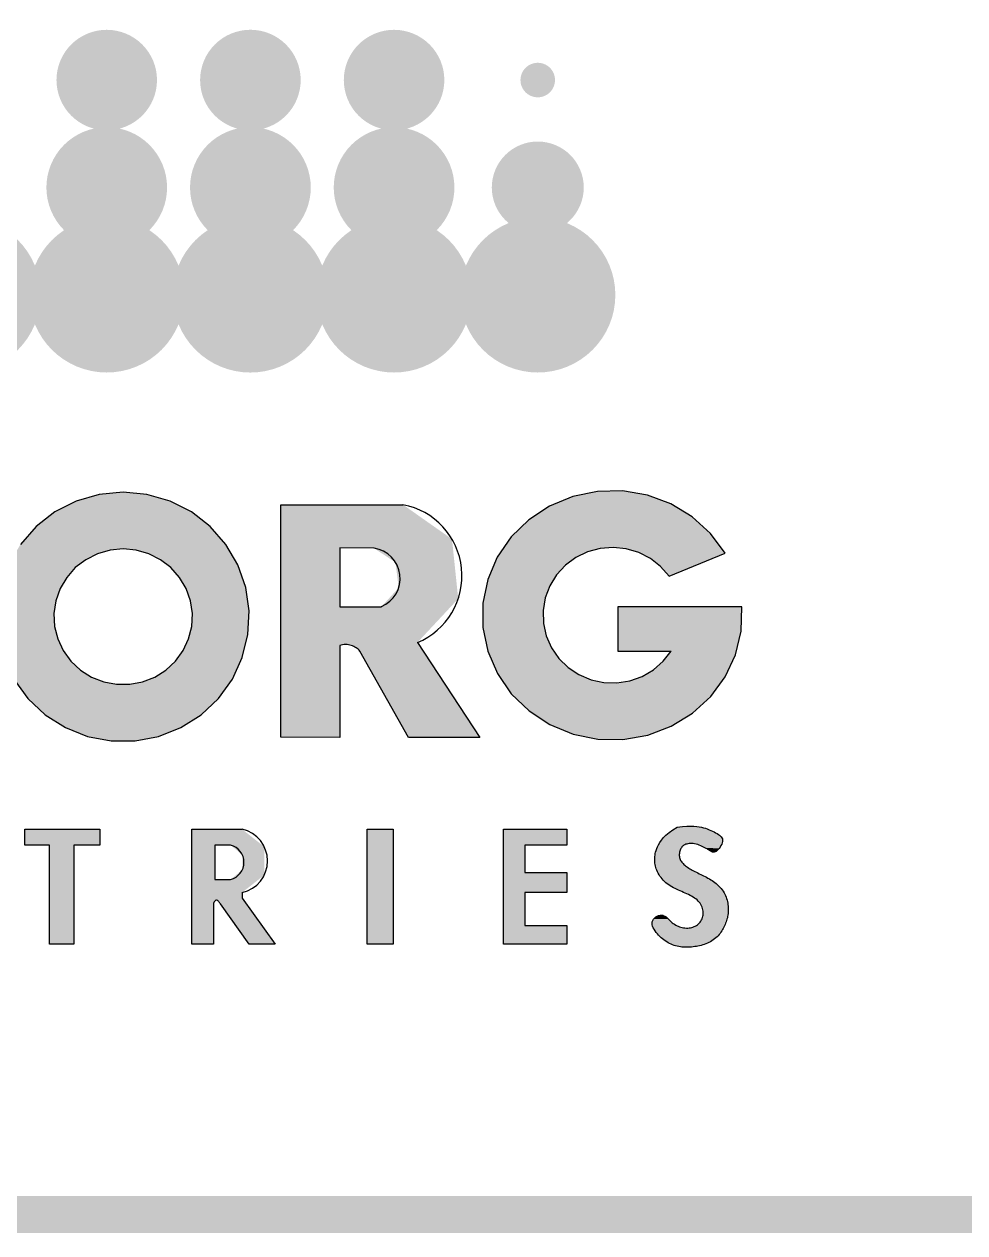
# Model space of a CAD drawing. Header units: feet. Extents: x -46890 to -45898, y -3252 to -1955.
# Drawn here: x -46043.79 to -46031.05, y -2572.9 to -2556.52 of the extents above; entities that cross this region are included whole.
import ezdxf

# ---------------------------------------------------------------- set-up
doc = ezdxf.new("R2010")
doc.units = ezdxf.units.FT
doc.header["$MEASUREMENT"] = 0
doc.layers.add('62_FORMATO', color=2, linetype='Continuous')
doc.layers.add('FORMATO', color=8, linetype='Continuous')

# ---------------------------------------------------------------- blocks, each defined once
blk = doc.blocks.new('*U20')
at = {"layer": 'FORMATO', "linetype": 'Continuous', "extrusion": (0, 0, -1)}
for points in [[(-220.5675, 8.1249), (-220.7374, 8.1237), (-220.5355, 8.1057)], [(-220.7374, 8.1237), (-220.7517, 8.12), (-220.5355, 8.1057)], [(-220.7517, 8.12), (-220.7655, 8.1157), (-220.5355, 8.1057)], [(-220.7655, 8.1157), (-220.779, 8.1111), (-220.5355, 8.1057)], [(-220.6043, 8.1283), (-220.7221, 8.1268), (-220.5675, 8.1249)], [(-220.7221, 8.1268), (-220.7374, 8.1237), (-220.5675, 8.1249)], [(-220.6358, 8.1303), (-220.7049, 8.1291), (-220.6043, 8.1283)], [(-220.7049, 8.1291), (-220.7221, 8.1268), (-220.6043, 8.1283)], [(-220.6625, 8.131), (-220.6853, 8.1305), (-220.6358, 8.1303)], [(-220.6853, 8.1305), (-220.7049, 8.1291), (-220.6358, 8.1303)], [(-215.9597, 8.1089), (-216.1321, 7.9973), (-215.9597, 7.9973)], [(-216.1321, 7.9973), (-215.9597, 8.1089), (-216.4873, 8.1089)], [(-216.4873, 8.1089), (-216.3049, 7.9973), (-216.1321, 7.9973)], [(-216.4873, 8.1089), (-216.4873, 7.9973), (-216.3049, 7.9973)], [(-217.1385, 8.1089), (-217.3008, 7.9973), (-217.1385, 7.2972)], [(-217.3008, 7.9973), (-217.1385, 8.1089), (-217.4936, 8.1089)], [(-217.4936, 8.1089), (-217.4125, 7.9973), (-217.3008, 7.9973)], [(-217.4936, 8.1089), (-217.6504, 7.9855), (-217.4125, 7.9973)], [(-218.5609, 8.1089), (-218.5609, 7.2973), (-218.3777, 7.2972)], [(-218.3777, 8.1089), (-218.5609, 8.1089), (-218.3777, 7.2972)], [(-219.3393, 8.1089), (-219.4915, 7.9973), (-219.3393, 7.2972)], [(-219.4915, 7.9973), (-219.3393, 8.1089), (-219.7858, 8.1089)], [(-219.7858, 8.1089), (-219.7858, 7.9973), (-219.4915, 7.9973)], [(-220.4552, 8.0327), (-220.8868, 8.0325), (-220.444, 8.016)], [(-220.8868, 8.0325), (-220.8864, 8.0238), (-220.444, 8.016)], [(-220.4693, 8.0501), (-220.8824, 8.0478), (-220.4552, 8.0327)], [(-220.8824, 8.0478), (-220.8854, 8.0405), (-220.4552, 8.0327)], [(-220.8854, 8.0405), (-220.8868, 8.0325), (-220.4552, 8.0327)], [(-220.487, 8.0682), (-220.8652, 8.0667), (-220.4693, 8.0501)], [(-220.8652, 8.0667), (-220.8722, 8.0608), (-220.4693, 8.0501)], [(-220.8722, 8.0608), (-220.878, 8.0545), (-220.4693, 8.0501)], [(-220.878, 8.0545), (-220.8824, 8.0478), (-220.4693, 8.0501)], [(-220.5089, 8.0868), (-220.8383, 8.084), (-220.487, 8.0682)], [(-220.8383, 8.084), (-220.8482, 8.0782), (-220.487, 8.0682)], [(-220.8482, 8.0782), (-220.8572, 8.0725), (-220.487, 8.0682)], [(-220.8572, 8.0725), (-220.8652, 8.0667), (-220.487, 8.0682)], [(-220.5355, 8.1057), (-220.8045, 8.1008), (-220.5089, 8.0868)], [(-220.8045, 8.1008), (-220.8164, 8.0953), (-220.5089, 8.0868)], [(-220.8164, 8.0953), (-220.8277, 8.0897), (-220.5089, 8.0868)], [(-220.8277, 8.0897), (-220.8383, 8.084), (-220.5089, 8.0868)], [(-220.779, 8.1111), (-220.792, 8.1061), (-220.5355, 8.1057)], [(-220.792, 8.1061), (-220.8045, 8.1008), (-220.5355, 8.1057)], [(-216.3049, 7.9973), (-216.3046, 7.2973), (-216.1321, 7.2973)], [(-216.1321, 7.9973), (-216.3049, 7.9973), (-216.1321, 7.2973)], [(-217.3008, 7.9973), (-217.3008, 7.977), (-217.1385, 7.2972)], [(-217.3008, 7.977), (-217.3008, 7.7538), (-217.1385, 7.2972)], [(-217.4125, 7.9973), (-217.6504, 7.9855), (-217.4947, 7.929)], [(-217.6504, 7.9855), (-217.6504, 7.7859), (-217.4947, 7.929)], [(-219.4915, 7.9973), (-219.4915, 7.8045), (-219.3393, 7.2972)], [(-220.4144, 7.9483), (-220.5838, 7.9463), (-220.4117, 7.9375)], [(-220.5838, 7.9463), (-220.5826, 7.9389), (-220.4117, 7.9375)], [(-220.418, 7.9598), (-220.5856, 7.9536), (-220.4144, 7.9483)], [(-220.5856, 7.9536), (-220.5838, 7.9463), (-220.4144, 7.9483)], [(-220.4226, 7.9722), (-220.5903, 7.9671), (-220.418, 7.9598)], [(-220.5903, 7.9671), (-220.5877, 7.9605), (-220.418, 7.9598)], [(-220.5877, 7.9605), (-220.5856, 7.9536), (-220.418, 7.9598)], [(-220.4282, 7.9857), (-220.6003, 7.9839), (-220.4226, 7.9722)], [(-220.6003, 7.9839), (-220.5965, 7.9787), (-220.4226, 7.9722)], [(-220.5965, 7.9787), (-220.5932, 7.9732), (-220.4226, 7.9722)], [(-220.5932, 7.9732), (-220.5903, 7.9671), (-220.4226, 7.9722)], [(-220.4352, 8.0003), (-220.6206, 7.9997), (-220.4282, 7.9857)], [(-220.6206, 7.9997), (-220.6146, 7.9964), (-220.4282, 7.9857)], [(-220.6146, 7.9964), (-220.6093, 7.9927), (-220.4282, 7.9857)], [(-220.6093, 7.9927), (-220.6045, 7.9885), (-220.4282, 7.9857)], [(-220.6045, 7.9885), (-220.6003, 7.9839), (-220.4282, 7.9857)], [(-220.444, 8.016), (-220.6598, 8.0092), (-220.4352, 8.0003)], [(-220.6598, 8.0092), (-220.6507, 8.0084), (-220.4352, 8.0003)], [(-220.6507, 8.0084), (-220.6423, 8.007), (-220.4352, 8.0003)], [(-220.6423, 8.007), (-220.6344, 8.005), (-220.4352, 8.0003)], [(-220.6344, 8.005), (-220.6271, 8.0026), (-220.4352, 8.0003)], [(-220.6271, 8.0026), (-220.6206, 7.9997), (-220.4352, 8.0003)], [(-220.8864, 8.0238), (-220.8843, 8.0142), (-220.444, 8.016)], [(-220.444, 8.016), (-220.8843, 8.0142), (-220.6693, 8.0093)], [(-220.444, 8.016), (-220.6693, 8.0093), (-220.6598, 8.0092)], [(-220.8843, 8.0142), (-220.8806, 8.004), (-220.6693, 8.0093)], [(-220.6693, 8.0093), (-220.8806, 8.004), (-220.6792, 8.0086)], [(-220.6792, 8.0086), (-220.8806, 8.004), (-220.6896, 8.0071)], [(-220.6896, 8.0071), (-220.8806, 8.004), (-220.7003, 8.0047)], [(-220.7003, 8.0047), (-220.8806, 8.004), (-220.7113, 8.0013)], [(-220.8806, 8.004), (-220.8756, 7.9937), (-220.7113, 8.0013)], [(-220.7113, 8.0013), (-220.8756, 7.9937), (-220.7223, 7.9972)], [(-220.7223, 7.9972), (-220.8756, 7.9937), (-220.7332, 7.9927)], [(-220.8756, 7.9937), (-220.8696, 7.9836), (-220.7332, 7.9927)], [(-220.7332, 7.9927), (-220.8696, 7.9836), (-220.7437, 7.9878)], [(-220.7437, 7.9878), (-220.8696, 7.9836), (-220.7537, 7.9828)], [(-220.8696, 7.9836), (-220.8628, 7.974), (-220.7537, 7.9828)], [(-220.7537, 7.9828), (-220.8628, 7.974), (-220.7627, 7.978)], [(-220.7627, 7.978), (-220.8628, 7.974), (-220.7708, 7.9737)], [(-220.8628, 7.974), (-220.8557, 7.9655), (-220.7708, 7.9737)], [(-220.7708, 7.9737), (-220.8557, 7.9655), (-220.7775, 7.9699)], [(-220.7775, 7.9699), (-220.8557, 7.9655), (-220.7829, 7.9669)], [(-220.7829, 7.9669), (-220.8557, 7.9655), (-220.7869, 7.9646)], [(-220.8557, 7.9655), (-220.8483, 7.9582), (-220.7869, 7.9646)], [(-220.7869, 7.9646), (-220.8483, 7.9582), (-220.7901, 7.9628)], [(-220.7901, 7.9628), (-220.8483, 7.9582), (-220.7925, 7.9613)], [(-220.7925, 7.9613), (-220.8483, 7.9582), (-220.7945, 7.9601)], [(-220.7945, 7.9601), (-220.8483, 7.9582), (-220.7964, 7.9589)], [(-220.7964, 7.9589), (-220.8483, 7.9582), (-220.7984, 7.9575)], [(-220.8483, 7.9582), (-220.8411, 7.9527), (-220.7984, 7.9575)], [(-220.7984, 7.9575), (-220.8411, 7.9527), (-220.8008, 7.9558)], [(-220.8008, 7.9558), (-220.8411, 7.9527), (-220.8038, 7.9537)], [(-220.8038, 7.9537), (-220.8411, 7.9527), (-220.8075, 7.9514)], [(-220.8411, 7.9527), (-220.8343, 7.9491), (-220.8075, 7.9514)], [(-220.8075, 7.9514), (-220.8343, 7.9491), (-220.8118, 7.9494)], [(-220.8118, 7.9494), (-220.8343, 7.9491), (-220.8166, 7.9478)], [(-220.8343, 7.9491), (-220.8279, 7.9473), (-220.8166, 7.9478)], [(-220.8166, 7.9478), (-220.8279, 7.9473), (-220.822, 7.947)], [(-217.4947, 7.929), (-217.6504, 7.7859), (-217.4947, 7.8221)], [(-220.408, 7.9078), (-220.5849, 7.9022), (-220.4078, 7.8983)], [(-220.5849, 7.9022), (-220.5873, 7.8956), (-220.4078, 7.8983)], [(-220.4078, 7.8983), (-220.5873, 7.8956), (-220.408, 7.8888)], [(-220.4086, 7.9174), (-220.5821, 7.9164), (-220.408, 7.9078)], [(-220.5821, 7.9164), (-220.5832, 7.9092), (-220.408, 7.9078)], [(-220.5832, 7.9092), (-220.5849, 7.9022), (-220.408, 7.9078)], [(-220.5873, 7.8956), (-220.5904, 7.8892), (-220.408, 7.8888)], [(-220.5904, 7.8892), (-220.594, 7.8831), (-220.408, 7.8888)], [(-220.408, 7.8888), (-220.594, 7.8831), (-220.4085, 7.8791)], [(-220.594, 7.8831), (-220.5981, 7.8772), (-220.4085, 7.8791)], [(-220.4085, 7.8791), (-220.5981, 7.8772), (-220.4096, 7.8694)], [(-220.4098, 7.9272), (-220.5817, 7.9238), (-220.4086, 7.9174)], [(-220.5817, 7.9238), (-220.5821, 7.9164), (-220.4086, 7.9174)], [(-220.5981, 7.8772), (-220.6028, 7.8715), (-220.4096, 7.8694)], [(-220.6028, 7.8715), (-220.608, 7.8659), (-220.4096, 7.8694)], [(-220.4096, 7.8694), (-220.608, 7.8659), (-220.4111, 7.8596)], [(-220.4117, 7.9375), (-220.5818, 7.9313), (-220.4098, 7.9272)], [(-220.5818, 7.9313), (-220.5817, 7.9238), (-220.4098, 7.9272)], [(-220.608, 7.8659), (-220.6136, 7.8605), (-220.4111, 7.8596)], [(-220.6136, 7.8605), (-220.6196, 7.8553), (-220.4111, 7.8596)], [(-220.4111, 7.8596), (-220.6196, 7.8553), (-220.4131, 7.8496)], [(-220.5826, 7.9389), (-220.5818, 7.9313), (-220.4117, 7.9375)], [(-217.4947, 7.8221), (-217.6504, 7.7859), (-217.4125, 7.7538)], [(-217.6504, 7.7859), (-217.4936, 7.6625), (-217.4125, 7.7538)], [(-219.4915, 7.8045), (-219.4915, 7.6625), (-219.3393, 7.2972)], [(-219.7858, 7.8045), (-219.7858, 7.6625), (-219.4915, 7.6625)], [(-219.4915, 7.6625), (-219.4915, 7.8045), (-219.7858, 7.8045)], [(-220.6196, 7.8553), (-220.626, 7.8501), (-220.4131, 7.8496)], [(-220.626, 7.8501), (-220.6329, 7.845), (-220.4131, 7.8496)], [(-220.4131, 7.8496), (-220.6329, 7.845), (-220.4157, 7.8396)], [(-220.6329, 7.845), (-220.6401, 7.84), (-220.4157, 7.8396)], [(-220.6401, 7.84), (-220.6478, 7.835), (-220.4157, 7.8396)], [(-220.4157, 7.8396), (-220.6478, 7.835), (-220.419, 7.8295)], [(-220.6478, 7.835), (-220.6559, 7.8301), (-220.419, 7.8295)], [(-220.6559, 7.8301), (-220.6644, 7.8252), (-220.419, 7.8295)], [(-220.419, 7.8295), (-220.6644, 7.8252), (-220.4229, 7.8192)], [(-220.6644, 7.8252), (-220.6732, 7.8203), (-220.4229, 7.8192)], [(-220.6732, 7.8203), (-220.6825, 7.8154), (-220.4229, 7.8192)], [(-220.4229, 7.8192), (-220.6825, 7.8154), (-220.4275, 7.8088)], [(-220.6825, 7.8154), (-220.6921, 7.8105), (-220.4275, 7.8088)], [(-220.6921, 7.8105), (-220.702, 7.8055), (-220.4275, 7.8088)], [(-220.4275, 7.8088), (-220.702, 7.8055), (-220.4327, 7.7984)], [(-220.702, 7.8055), (-220.7121, 7.8005), (-220.4327, 7.7984)], [(-220.7121, 7.8005), (-220.7223, 7.7955), (-220.4327, 7.7984)], [(-220.4327, 7.7984), (-220.7223, 7.7955), (-220.4387, 7.7881)], [(-220.7223, 7.7955), (-220.7327, 7.7904), (-220.4387, 7.7881)], [(-220.7327, 7.7904), (-220.7431, 7.7853), (-220.4387, 7.7881)], [(-220.4387, 7.7881), (-220.7431, 7.7853), (-220.4452, 7.7778)], [(-220.7431, 7.7853), (-220.7534, 7.7802), (-220.4452, 7.7778)], [(-220.7534, 7.7802), (-220.7637, 7.775), (-220.4452, 7.7778)], [(-220.4452, 7.7778), (-220.7637, 7.775), (-220.4524, 7.7678)], [(-220.7637, 7.775), (-220.7739, 7.7697), (-220.4524, 7.7678)], [(-217.3008, 7.7538), (-217.2938, 7.5911), (-217.1385, 7.2972)], [(-217.3008, 7.7538), (-217.2973, 7.5969), (-217.2938, 7.5911)], [(-217.4125, 7.7538), (-217.3038, 7.6044), (-217.2973, 7.5969)], [(-217.3008, 7.7538), (-217.4125, 7.7538), (-217.2973, 7.5969)], [(-217.4125, 7.7538), (-217.3115, 7.6107), (-217.3038, 7.6044)], [(-217.4125, 7.7538), (-217.4936, 7.6625), (-217.3115, 7.6107)], [(-220.7739, 7.7697), (-220.784, 7.7643), (-220.4524, 7.7678)], [(-220.4524, 7.7678), (-220.784, 7.7643), (-220.4602, 7.7581)], [(-220.784, 7.7643), (-220.794, 7.7586), (-220.4602, 7.7581)], [(-220.794, 7.7586), (-220.8039, 7.7527), (-220.4602, 7.7581)], [(-220.4602, 7.7581), (-220.8039, 7.7527), (-220.4685, 7.7487)], [(-220.8039, 7.7527), (-220.8137, 7.7464), (-220.4685, 7.7487)], [(-220.4685, 7.7487), (-220.8137, 7.7464), (-220.4774, 7.7398)], [(-220.8137, 7.7464), (-220.8234, 7.7397), (-220.4774, 7.7398)], [(-220.4774, 7.7398), (-220.8234, 7.7397), (-220.4867, 7.7314)], [(-220.8234, 7.7397), (-220.8329, 7.7325), (-220.4867, 7.7314)], [(-220.8329, 7.7325), (-220.8424, 7.7248), (-220.4867, 7.7314)], [(-220.4867, 7.7314), (-220.8424, 7.7248), (-220.4966, 7.7235)], [(-220.8424, 7.7248), (-220.8516, 7.7167), (-220.4966, 7.7235)], [(-220.4966, 7.7235), (-220.8516, 7.7167), (-220.5068, 7.7161)], [(-220.8516, 7.7167), (-220.8605, 7.7082), (-220.5068, 7.7161)], [(-220.5068, 7.7161), (-220.8605, 7.7082), (-220.5175, 7.7091)], [(-220.5175, 7.7091), (-220.8605, 7.7082), (-220.5284, 7.7025)], [(-220.8605, 7.7082), (-220.8691, 7.6992), (-220.5284, 7.7025)], [(-220.5284, 7.7025), (-220.8691, 7.6992), (-220.5397, 7.6962)], [(-220.8691, 7.6992), (-220.8772, 7.6899), (-220.5397, 7.6962)], [(-220.5397, 7.6962), (-220.8772, 7.6899), (-220.5512, 7.6903)], [(-220.5512, 7.6903), (-220.8772, 7.6899), (-220.563, 7.6846)], [(-220.8772, 7.6899), (-220.8847, 7.6804), (-220.563, 7.6846)], [(-220.563, 7.6846), (-220.8847, 7.6804), (-220.5749, 7.6791)], [(-217.4936, 7.6625), (-217.4936, 7.6219), (-217.3115, 7.6107)], [(-217.4936, 7.6219), (-217.3188, 7.6056), (-217.3115, 7.6107)], [(-217.4936, 7.6219), (-217.727, 7.2972), (-217.3188, 7.6056)], [(-217.3188, 7.6056), (-217.727, 7.2972), (-217.3256, 7.6001)], [(-217.3256, 7.6001), (-217.727, 7.2972), (-217.3298, 7.596)], [(-219.4915, 7.6625), (-219.4915, 7.4291), (-219.3393, 7.2972)], [(-220.8847, 7.6804), (-220.8917, 7.6706), (-220.5749, 7.6791)], [(-220.5749, 7.6791), (-220.8917, 7.6706), (-220.5869, 7.6738)], [(-220.5869, 7.6738), (-220.8917, 7.6706), (-220.5989, 7.6686)], [(-220.8917, 7.6706), (-220.898, 7.6606), (-220.5989, 7.6686)], [(-220.5989, 7.6686), (-220.898, 7.6606), (-220.6109, 7.6634)], [(-220.6109, 7.6634), (-220.898, 7.6606), (-220.6228, 7.6583)], [(-220.898, 7.6606), (-220.9035, 7.6505), (-220.6228, 7.6583)], [(-220.6228, 7.6583), (-220.9035, 7.6505), (-220.6346, 7.653)], [(-220.6346, 7.653), (-220.9035, 7.6505), (-220.6461, 7.6476)], [(-220.9035, 7.6505), (-220.9083, 7.6402), (-220.6461, 7.6476)], [(-220.6461, 7.6476), (-220.9083, 7.6402), (-220.6573, 7.642)], [(-220.6573, 7.642), (-220.9083, 7.6402), (-220.6682, 7.6361)], [(-220.9083, 7.6402), (-220.9125, 7.6298), (-220.6682, 7.6361)], [(-220.6682, 7.6361), (-220.9125, 7.6298), (-220.6787, 7.6299)], [(-220.6787, 7.6299), (-220.9125, 7.6298), (-220.6887, 7.6234)], [(-220.9125, 7.6298), (-220.916, 7.6193), (-220.6887, 7.6234)], [(-220.6887, 7.6234), (-220.916, 7.6193), (-220.6981, 7.6167)], [(-220.916, 7.6193), (-220.919, 7.6088), (-220.6981, 7.6167)], [(-220.6981, 7.6167), (-220.919, 7.6088), (-220.7069, 7.6095)], [(-220.7069, 7.6095), (-220.919, 7.6088), (-220.715, 7.6021)], [(-220.919, 7.6088), (-220.9214, 7.5981), (-220.715, 7.6021)], [(-220.715, 7.6021), (-220.9214, 7.5981), (-220.7223, 7.5942)], [(-217.2938, 7.5911), (-217.2915, 7.5848), (-217.1385, 7.2972)], [(-217.2915, 7.5848), (-217.2905, 7.578), (-217.1385, 7.2972)], [(-217.2905, 7.578), (-217.2907, 7.5712), (-217.1385, 7.2972)], [(-217.2907, 7.5712), (-217.2907, 7.297), (-217.1385, 7.2972)], [(-217.3298, 7.596), (-217.727, 7.2972), (-217.3337, 7.5917)], [(-217.3337, 7.5917), (-217.727, 7.2972), (-217.3373, 7.587)], [(-217.3373, 7.587), (-217.727, 7.2972), (-217.3405, 7.5821)], [(-217.3405, 7.5821), (-217.727, 7.2972), (-217.543, 7.2972)], [(-220.9214, 7.5981), (-220.9233, 7.5874), (-220.7223, 7.5942)], [(-220.7223, 7.5942), (-220.9233, 7.5874), (-220.7288, 7.586)], [(-220.9233, 7.5874), (-220.9249, 7.5767), (-220.7288, 7.586)], [(-220.7288, 7.586), (-220.9249, 7.5767), (-220.7345, 7.5774)], [(-220.7345, 7.5774), (-220.9249, 7.5767), (-220.7392, 7.5685)], [(-220.9249, 7.5767), (-220.926, 7.566), (-220.7392, 7.5685)], [(-220.7392, 7.5685), (-220.926, 7.566), (-220.7431, 7.5594)], [(-220.926, 7.566), (-220.9268, 7.5552), (-220.7431, 7.5594)], [(-220.7431, 7.5594), (-220.9268, 7.5552), (-220.7461, 7.55)], [(-220.9268, 7.5552), (-220.9272, 7.5446), (-220.7461, 7.55)], [(-220.7461, 7.55), (-220.9272, 7.5446), (-220.7483, 7.5405)], [(-220.9272, 7.5446), (-220.9271, 7.5339), (-220.7483, 7.5405)], [(-220.7483, 7.5405), (-220.9271, 7.5339), (-220.7497, 7.531)], [(-220.9271, 7.5339), (-220.9267, 7.5234), (-220.7497, 7.531)], [(-220.7497, 7.531), (-220.9267, 7.5234), (-220.7503, 7.5215)], [(-220.7503, 7.5215), (-220.9259, 7.513), (-220.7501, 7.5121)], [(-220.9267, 7.5234), (-220.9259, 7.513), (-220.7503, 7.5215)], [(-219.4915, 7.4291), (-219.7859, 7.2972), (-219.3393, 7.2972)], [(-219.7858, 7.4291), (-219.7859, 7.2972), (-219.4915, 7.4291)], [(-220.5238, 7.4554), (-220.5316, 7.4491), (-220.3891, 7.4452)], [(-220.3904, 7.4554), (-220.5238, 7.4554), (-220.3891, 7.4452)], [(-220.5316, 7.4491), (-220.5396, 7.4431), (-220.3891, 7.4452)], [(-220.3891, 7.4452), (-220.5396, 7.4431), (-220.39, 7.4347)], [(-220.5396, 7.4431), (-220.5479, 7.4376), (-220.39, 7.4347)], [(-220.5479, 7.4376), (-220.5564, 7.4326), (-220.39, 7.4347)], [(-220.39, 7.4347), (-220.5564, 7.4326), (-220.3929, 7.4239)], [(-220.3941, 7.4651), (-220.5164, 7.4621), (-220.3904, 7.4554)], [(-220.5164, 7.4621), (-220.5238, 7.4554), (-220.3904, 7.4554)], [(-220.5564, 7.4326), (-220.5652, 7.428), (-220.3929, 7.4239)], [(-220.3999, 7.4741), (-220.5092, 7.4691), (-220.3941, 7.4651)], [(-220.5092, 7.4691), (-220.5164, 7.4621), (-220.3941, 7.4651)], [(-220.4073, 7.4821), (-220.5022, 7.4761), (-220.3999, 7.4741)], [(-220.5022, 7.4761), (-220.5092, 7.4691), (-220.3999, 7.4741)], [(-220.4161, 7.4892), (-220.488, 7.4891), (-220.4073, 7.4821)], [(-220.488, 7.4891), (-220.4951, 7.4829), (-220.4073, 7.4821)], [(-220.4951, 7.4829), (-220.5022, 7.4761), (-220.4073, 7.4821)], [(-220.4257, 7.4949), (-220.4806, 7.4945), (-220.4161, 7.4892)], [(-220.4806, 7.4945), (-220.488, 7.4891), (-220.4161, 7.4892)], [(-220.4358, 7.4992), (-220.4728, 7.4988), (-220.4257, 7.4949)], [(-220.4728, 7.4988), (-220.4806, 7.4945), (-220.4257, 7.4949)], [(-220.4458, 7.5019), (-220.4645, 7.5016), (-220.4358, 7.4992)], [(-220.4645, 7.5016), (-220.4728, 7.4988), (-220.4358, 7.4992)], [(-220.4555, 7.5027), (-220.4645, 7.5016), (-220.4458, 7.5019)], [(-220.7024, 7.4294), (-220.9011, 7.4273), (-220.6947, 7.4248)], [(-220.7097, 7.4346), (-220.9011, 7.4273), (-220.7024, 7.4294)], [(-220.7165, 7.4404), (-220.9053, 7.4364), (-220.7097, 7.4346)], [(-220.9053, 7.4364), (-220.9011, 7.4273), (-220.7097, 7.4346)], [(-220.7228, 7.4467), (-220.9091, 7.4455), (-220.7165, 7.4404)], [(-220.9091, 7.4455), (-220.9053, 7.4364), (-220.7165, 7.4404)], [(-220.7285, 7.4535), (-220.9091, 7.4455), (-220.7228, 7.4467)], [(-220.7336, 7.4608), (-220.9126, 7.4547), (-220.7285, 7.4535)], [(-220.9126, 7.4547), (-220.9091, 7.4455), (-220.7285, 7.4535)], [(-220.7381, 7.4685), (-220.9158, 7.464), (-220.7336, 7.4608)], [(-220.9158, 7.464), (-220.9126, 7.4547), (-220.7336, 7.4608)], [(-220.7419, 7.4767), (-220.9186, 7.4734), (-220.7381, 7.4685)], [(-220.9186, 7.4734), (-220.9158, 7.464), (-220.7381, 7.4685)], [(-220.745, 7.4851), (-220.9211, 7.483), (-220.7419, 7.4767)], [(-220.9211, 7.483), (-220.9186, 7.4734), (-220.7419, 7.4767)], [(-220.7475, 7.4939), (-220.9231, 7.4928), (-220.745, 7.4851)], [(-220.9231, 7.4928), (-220.9211, 7.483), (-220.745, 7.4851)], [(-220.7492, 7.5029), (-220.9247, 7.5028), (-220.7475, 7.4939)], [(-220.9247, 7.5028), (-220.9231, 7.4928), (-220.7475, 7.4939)], [(-220.7501, 7.5121), (-220.9247, 7.5028), (-220.7492, 7.5029)], [(-220.9259, 7.513), (-220.9247, 7.5028), (-220.7501, 7.5121)], [(-220.5652, 7.428), (-220.5742, 7.4238), (-220.3929, 7.4239)], [(-220.3929, 7.4239), (-220.5742, 7.4238), (-220.3975, 7.413)], [(-220.5742, 7.4238), (-220.5834, 7.4203), (-220.3975, 7.413)], [(-220.5834, 7.4203), (-220.5928, 7.4172), (-220.3975, 7.413)], [(-220.5928, 7.4172), (-220.6024, 7.4147), (-220.3975, 7.413)], [(-220.6024, 7.4147), (-220.6121, 7.4128), (-220.3975, 7.413)], [(-220.3975, 7.413), (-220.6121, 7.4128), (-220.4034, 7.402)], [(-220.6121, 7.4128), (-220.6218, 7.4115), (-220.4034, 7.402)], [(-220.6218, 7.4115), (-220.6315, 7.4108), (-220.4034, 7.402)], [(-220.6411, 7.4108), (-220.8919, 7.4092), (-220.4034, 7.402)], [(-220.6315, 7.4108), (-220.6411, 7.4108), (-220.4034, 7.402)], [(-220.8919, 7.4092), (-220.8869, 7.4001), (-220.4034, 7.402)], [(-220.4034, 7.402), (-220.8869, 7.4001), (-220.4105, 7.3912)], [(-220.8869, 7.4001), (-220.8815, 7.3911), (-220.4105, 7.3912)], [(-220.4105, 7.3912), (-220.8815, 7.3911), (-220.4184, 7.3807)], [(-220.8815, 7.3911), (-220.8757, 7.3823), (-220.4184, 7.3807)], [(-220.8757, 7.3823), (-220.8695, 7.3736), (-220.4184, 7.3807)], [(-220.4184, 7.3807), (-220.8695, 7.3736), (-220.4268, 7.3705)], [(-220.8695, 7.3736), (-220.8628, 7.365), (-220.4268, 7.3705)], [(-220.4268, 7.3705), (-220.8628, 7.365), (-220.4355, 7.3608)], [(-220.8628, 7.365), (-220.8556, 7.3568), (-220.4355, 7.3608)], [(-220.4355, 7.3608), (-220.8556, 7.3568), (-220.4445, 7.3516)], [(-220.8556, 7.3568), (-220.8478, 7.3488), (-220.4445, 7.3516)], [(-220.4445, 7.3516), (-220.8478, 7.3488), (-220.4537, 7.3428)], [(-220.8478, 7.3488), (-220.8395, 7.3411), (-220.4537, 7.3428)], [(-220.6506, 7.4114), (-220.8919, 7.4092), (-220.6411, 7.4108)], [(-220.66, 7.4127), (-220.8919, 7.4092), (-220.6506, 7.4114)], [(-220.6691, 7.4147), (-220.8919, 7.4092), (-220.66, 7.4127)], [(-220.678, 7.4174), (-220.8919, 7.4092), (-220.6691, 7.4147)], [(-220.6865, 7.4208), (-220.8967, 7.4183), (-220.678, 7.4174)], [(-220.8967, 7.4183), (-220.8919, 7.4092), (-220.678, 7.4174)], [(-220.6947, 7.4248), (-220.8967, 7.4183), (-220.6865, 7.4208)], [(-220.9011, 7.4273), (-220.8967, 7.4183), (-220.6947, 7.4248)], [(-220.4537, 7.3428), (-220.8395, 7.3411), (-220.4632, 7.3347)], [(-220.8395, 7.3411), (-220.8305, 7.3338), (-220.4632, 7.3347)], [(-220.4632, 7.3347), (-220.8305, 7.3338), (-220.4728, 7.327)], [(-220.8305, 7.3338), (-220.8212, 7.3269), (-220.4728, 7.327)], [(-220.4728, 7.327), (-220.8212, 7.3269), (-220.4826, 7.3199)], [(-220.8212, 7.3269), (-220.8114, 7.3204), (-220.4826, 7.3199)], [(-220.8114, 7.3204), (-220.8012, 7.3144), (-220.4826, 7.3199)], [(-220.4826, 7.3199), (-220.8012, 7.3144), (-220.4926, 7.3133)], [(-220.8012, 7.3144), (-220.7908, 7.3088), (-220.4926, 7.3133)], [(-220.4926, 7.3133), (-220.7908, 7.3088), (-220.5028, 7.3073)], [(-220.7908, 7.3088), (-220.7801, 7.3037), (-220.5028, 7.3073)], [(-220.5028, 7.3073), (-220.7801, 7.3037), (-220.5131, 7.3018)], [(-220.7801, 7.3037), (-220.7692, 7.2991), (-220.5131, 7.3018)], [(-220.5131, 7.3018), (-220.7692, 7.2991), (-220.5236, 7.2969)], [(-220.7692, 7.2991), (-220.7583, 7.295), (-220.5236, 7.2969)], [(-220.5236, 7.2969), (-220.7583, 7.295), (-220.5342, 7.2925)], [(-220.7583, 7.295), (-220.7472, 7.2915), (-220.5342, 7.2925)], [(-220.5342, 7.2925), (-220.7472, 7.2915), (-220.5449, 7.2887)], [(-220.7472, 7.2915), (-220.7361, 7.2884), (-220.5449, 7.2887)], [(-220.5449, 7.2887), (-220.7361, 7.2884), (-220.5557, 7.2854)], [(-220.7361, 7.2884), (-220.7249, 7.2857), (-220.5557, 7.2854)], [(-220.7249, 7.2857), (-220.7136, 7.2834), (-220.5557, 7.2854)], [(-220.5557, 7.2854), (-220.7136, 7.2834), (-220.5666, 7.2826)], [(-220.7136, 7.2834), (-220.7023, 7.2814), (-220.5666, 7.2826)], [(-220.5666, 7.2826), (-220.7023, 7.2814), (-220.5776, 7.2803)], [(-220.7023, 7.2814), (-220.6909, 7.2798), (-220.5776, 7.2803)], [(-220.5776, 7.2803), (-220.6909, 7.2798), (-220.5887, 7.2784)], [(-220.6909, 7.2798), (-220.6795, 7.2784), (-220.5887, 7.2784)], [(-220.5887, 7.2784), (-220.6681, 7.2773), (-220.5999, 7.2771)], [(-220.6795, 7.2784), (-220.6681, 7.2773), (-220.5887, 7.2784)], [(-220.6681, 7.2773), (-220.6567, 7.2764), (-220.5999, 7.2771)], [(-220.5999, 7.2771), (-220.6567, 7.2764), (-220.6112, 7.2762)], [(-220.6567, 7.2764), (-220.6453, 7.2759), (-220.6112, 7.2762)], [(-220.6112, 7.2762), (-220.6453, 7.2759), (-220.6225, 7.2757)], [(-220.6453, 7.2759), (-220.6339, 7.2756), (-220.6225, 7.2757)]]:
    blk.add_solid(points, dxfattribs=at)
blk = doc.blocks.new('*U21')
at = {"layer": 'FORMATO', "linetype": 'Continuous'}
for points in [[(216.3223, 10.4277), (216.1718, 10.351), (217.1348, 10.351)], [(216.4848, 10.4749), (216.3223, 10.4277), (216.9843, 10.4277)], [(216.9843, 10.4277), (216.3223, 10.4277), (217.1348, 10.351)], [(216.6533, 10.4908), (216.4848, 10.4749), (216.8219, 10.4749)], [(216.8219, 10.4749), (216.4848, 10.4749), (216.9843, 10.4277)], [(219.829, 10.4601), (219.6654, 10.3926), (220.5226, 10.407)], [(220.0031, 10.496), (219.829, 10.4601), (220.3566, 10.4689)], [(220.3566, 10.4689), (219.829, 10.4601), (220.5226, 10.407)], [(220.1812, 10.499), (220.0031, 10.496), (220.3566, 10.4689)], [(216.1718, 10.351), (216.0387, 10.2475), (217.2679, 10.2475)], [(217.1348, 10.351), (216.1718, 10.351), (217.2679, 10.2475)], [(218.9762, 10.1586), (218.6301, 10.4021), (217.7676, 10.4021)], [(217.7676, 10.4021), (218.1836, 10.0977), (218.9762, 10.1586)], [(217.7676, 10.4021), (217.7676, 8.7596), (218.1836, 10.0977)], [(219.6654, 10.3926), (219.5184, 10.296), (220.673, 10.3155)], [(220.5226, 10.407), (219.6654, 10.3926), (220.673, 10.3155)], [(216.0387, 10.2475), (215.9278, 10.121), (217.3788, 10.121)], [(217.2679, 10.2475), (216.0387, 10.2475), (217.3788, 10.121)], [(219.5184, 10.296), (219.3936, 10.1741), (220.8022, 10.1978)], [(220.673, 10.3155), (219.5184, 10.296), (220.8022, 10.1978)], [(219.3936, 10.1741), (219.2958, 10.0314), (220.0224, 10.0932)], [(220.8022, 10.1978), (219.3936, 10.1741), (220.1147, 10.1006)], [(219.3936, 10.1741), (220.0224, 10.0932), (220.1147, 10.1006)], [(220.8022, 10.1978), (220.1147, 10.1006), (220.9052, 10.0585)], [(215.9278, 10.121), (215.8432, 9.9761), (216.5607, 10.081)], [(216.5607, 10.081), (215.8432, 9.9761), (216.4715, 10.0553)], [(215.9278, 10.121), (216.6533, 10.0897), (217.3788, 10.121)], [(215.9278, 10.121), (216.5607, 10.081), (216.6533, 10.0897)], [(217.3788, 10.121), (216.6533, 10.0897), (216.7459, 10.081)], [(217.3788, 10.121), (216.7459, 10.081), (217.4635, 9.9761)], [(216.7459, 10.081), (216.8352, 10.0553), (217.4635, 9.9761)], [(218.1836, 10.0977), (217.7676, 8.7596), (218.1836, 10.0774)], [(218.1836, 10.0774), (217.7676, 8.7596), (218.1836, 9.6817)], [(218.9762, 10.1586), (218.1836, 10.0977), (218.4257, 10.0941)], [(218.9762, 10.1586), (218.4257, 10.0941), (219.0201, 9.7376)], [(218.4257, 10.0941), (218.577, 9.9949), (219.0201, 9.7376)], [(220.0224, 10.0932), (219.2958, 10.0314), (219.9332, 10.0689)], [(220.1147, 10.1006), (220.2067, 10.0909), (220.9052, 10.0585)], [(220.2067, 10.0909), (220.2952, 10.0643), (220.9052, 10.0585)], [(216.4715, 10.0553), (215.8432, 9.9761), (216.3888, 10.0136)], [(216.3888, 10.0136), (215.8432, 9.9761), (216.3156, 9.9572)], [(216.8352, 10.0553), (216.9179, 10.0136), (217.4635, 9.9761)], [(216.9179, 10.0136), (216.991, 9.9572), (217.4635, 9.9761)], [(218.577, 9.9949), (218.5997, 9.8154), (219.0201, 9.7376)], [(219.2958, 10.0314), (219.2285, 9.8732), (219.8502, 10.0286)], [(219.8502, 10.0286), (219.2285, 9.8732), (219.7765, 9.9737)], [(219.9332, 10.0689), (219.2958, 10.0314), (219.8502, 10.0286)], [(220.2952, 10.0643), (220.3771, 10.0219), (220.9052, 10.0585)], [(220.9052, 10.0585), (220.3771, 10.0219), (220.4493, 9.9651)], [(220.9052, 10.0585), (220.4493, 9.9651), (220.5093, 9.896)], [(215.8432, 9.9761), (215.7878, 9.8179), (216.3156, 9.9572)], [(216.3156, 9.9572), (215.7878, 9.8179), (216.2547, 9.8884)], [(217.4635, 9.9761), (216.991, 9.9572), (217.5189, 9.8179)], [(216.991, 9.9572), (217.0519, 9.8884), (217.5189, 9.8179)], [(219.7765, 9.9737), (219.2285, 9.8732), (219.7147, 9.9062)], [(219.7147, 9.9062), (219.2285, 9.8732), (219.667, 9.8285)], [(216.2547, 9.8884), (215.7878, 9.8179), (216.2082, 9.8094)], [(217.0519, 9.8884), (217.0985, 9.8094), (217.5189, 9.8179)], [(219.2285, 9.8732), (219.1943, 9.7056), (219.667, 9.8285)], [(219.667, 9.8285), (219.1943, 9.7056), (219.635, 9.7434)], [(215.7878, 9.8179), (215.7637, 9.6522), (216.2082, 9.8094)], [(216.2082, 9.8094), (215.7637, 9.6522), (216.1778, 9.7233)], [(217.5189, 9.8179), (217.0985, 9.8094), (217.543, 9.6522)], [(217.0985, 9.8094), (217.1289, 9.7233), (217.543, 9.6522)], [(218.5997, 9.8154), (218.4779, 9.6817), (219.0201, 9.7376)], [(219.0201, 9.7376), (218.4779, 9.6817), (218.7315, 9.428)], [(219.635, 9.7434), (219.1943, 9.7056), (219.62, 9.6539)], [(216.1778, 9.7233), (215.7637, 9.6522), (216.1645, 9.6331)], [(215.7637, 9.6522), (215.7718, 9.485), (216.1645, 9.6331)], [(217.1289, 9.7233), (217.1421, 9.6331), (217.543, 9.6522)], [(217.543, 9.6522), (217.1421, 9.6331), (217.5349, 9.485)], [(218.1836, 9.6817), (217.7676, 8.7596), (218.1836, 9.4077)], [(218.4779, 9.6817), (218.1836, 9.4077), (218.2037, 9.4124)], [(218.1836, 9.6817), (218.1836, 9.4077), (218.4779, 9.6817)], [(218.4779, 9.6817), (218.2037, 9.4124), (218.2242, 9.414)], [(218.4779, 9.6817), (218.2242, 9.414), (218.7315, 9.428)], [(219.1943, 9.7056), (219.1946, 9.5348), (219.62, 9.6539)], [(219.62, 9.6539), (219.1946, 9.5348), (219.6225, 9.5632)], [(220.1476, 9.6793), (220.1476, 9.3679), (221.0188, 9.5085)], [(221.0244, 9.6793), (220.1476, 9.6793), (221.0188, 9.5085)], [(216.1645, 9.6331), (215.7718, 9.485), (216.169, 9.5421)], [(217.1421, 9.6331), (217.1377, 9.5421), (217.5349, 9.485)], [(219.6225, 9.5632), (219.1946, 9.5348), (219.6423, 9.4746)], [(216.169, 9.5421), (215.7718, 9.485), (216.1909, 9.4535)], [(215.7718, 9.485), (215.8117, 9.3223), (216.1909, 9.4535)], [(217.1377, 9.5421), (217.1158, 9.4535), (217.5349, 9.485)], [(217.5349, 9.485), (217.1158, 9.4535), (217.495, 9.3223)], [(219.1946, 9.5348), (219.2292, 9.3672), (219.6423, 9.4746)], [(221.0188, 9.5085), (220.1476, 9.3679), (220.5237, 9.3679)], [(221.0188, 9.5085), (220.5237, 9.3679), (220.979, 9.342)], [(216.1909, 9.4535), (215.8117, 9.3223), (216.2295, 9.3706)], [(217.1158, 9.4535), (217.0771, 9.3706), (217.495, 9.3223)], [(218.1836, 9.4077), (217.7676, 8.7596), (218.1836, 8.7583)], [(218.7315, 9.428), (218.2242, 9.414), (218.2447, 9.4124)], [(218.7315, 9.428), (218.2447, 9.4124), (218.2648, 9.4077)], [(218.7315, 9.428), (218.2648, 9.4077), (218.282, 9.4008)], [(218.7315, 9.428), (218.282, 9.4008), (218.2981, 9.3917)], [(218.7315, 9.428), (218.2981, 9.3917), (219.1718, 8.7583)], [(219.6423, 9.4746), (219.2292, 9.3672), (219.6789, 9.3913)], [(216.2295, 9.3706), (215.8117, 9.3223), (216.2835, 9.2964)], [(215.8117, 9.3223), (215.882, 9.1701), (216.2835, 9.2964)], [(217.0771, 9.3706), (217.0232, 9.2964), (217.495, 9.3223)], [(217.495, 9.3223), (217.0232, 9.2964), (217.4246, 9.1701)], [(218.2981, 9.3917), (218.3127, 9.3804), (219.1718, 8.7583)], [(218.3127, 9.3804), (218.3257, 9.3671), (219.1718, 8.7583)], [(218.3257, 9.3671), (218.6686, 8.7583), (219.1718, 8.7583)], [(219.6789, 9.3913), (219.2292, 9.3672), (219.7308, 9.3162)], [(219.2292, 9.3672), (219.2969, 9.2092), (219.7308, 9.3162)], [(219.7308, 9.3162), (219.2969, 9.2092), (219.7962, 9.252)], [(220.5237, 9.3679), (220.4675, 9.2958), (220.979, 9.342)], [(220.979, 9.342), (220.4675, 9.2958), (220.9064, 9.1861)], [(216.2835, 9.2964), (215.882, 9.1701), (216.3508, 9.2335)], [(216.3508, 9.2335), (215.882, 9.1701), (216.4291, 9.1842)], [(216.9558, 9.2335), (216.8776, 9.1842), (217.4246, 9.1701)], [(217.0232, 9.2964), (216.9558, 9.2335), (217.4246, 9.1701)], [(219.7962, 9.252), (219.2969, 9.2092), (219.8728, 9.2011)], [(220.3985, 9.2354), (220.3191, 9.1887), (220.9064, 9.1861)], [(220.4675, 9.2958), (220.3985, 9.2354), (220.9064, 9.1861)], [(216.4291, 9.1842), (215.882, 9.1701), (216.5155, 9.1503)], [(215.882, 9.1701), (215.9802, 9.0337), (216.5155, 9.1503)], [(216.5155, 9.1503), (215.9802, 9.0337), (216.6068, 9.1331)], [(216.7912, 9.1503), (216.6998, 9.1331), (217.3264, 9.0337)], [(216.8776, 9.1842), (216.7912, 9.1503), (217.4246, 9.1701)], [(217.4246, 9.1701), (216.7912, 9.1503), (217.3264, 9.0337)], [(219.2969, 9.2092), (219.3951, 9.0667), (219.8728, 9.2011)], [(219.8728, 9.2011), (219.3951, 9.0667), (219.9578, 9.1651)], [(219.9578, 9.1651), (219.3951, 9.0667), (220.0482, 9.1455)], [(220.0482, 9.1455), (219.3951, 9.0667), (220.1408, 9.143)], [(220.1408, 9.143), (219.3951, 9.0667), (220.8037, 9.0465)], [(220.2322, 9.1575), (220.1408, 9.143), (220.8037, 9.0465)], [(220.3191, 9.1887), (220.2322, 9.1575), (220.9064, 9.1861)], [(220.9064, 9.1861), (220.2322, 9.1575), (220.8037, 9.0465)], [(216.6068, 9.1331), (215.9802, 9.0337), (217.3264, 9.0337)], [(216.6998, 9.1331), (216.6068, 9.1331), (217.3264, 9.0337)], [(219.3951, 9.0667), (219.5202, 8.9451), (220.8037, 9.0465)], [(215.9802, 9.0337), (216.1028, 8.9182), (217.3264, 9.0337)], [(217.3264, 9.0337), (216.1028, 8.9182), (217.2039, 8.9182)], [(220.8037, 9.0465), (219.5202, 8.9451), (220.6749, 8.9285)], [(216.1028, 8.9182), (216.2452, 8.8277), (217.0614, 8.8277)], [(217.2039, 8.9182), (216.1028, 8.9182), (217.0614, 8.8277)], [(219.5202, 8.9451), (219.6674, 8.8489), (220.6749, 8.9285)], [(220.6749, 8.9285), (219.6674, 8.8489), (220.5247, 8.8366)], [(216.2452, 8.8277), (216.4024, 8.7655), (217.0614, 8.8277)], [(217.0614, 8.8277), (216.4024, 8.7655), (216.9043, 8.7655)], [(219.6674, 8.8489), (219.8313, 8.7818), (220.5247, 8.8366)], [(220.5247, 8.8366), (219.8313, 8.7818), (220.3589, 8.7743)], [(216.4024, 8.7655), (216.5687, 8.7338), (216.738, 8.7338)], [(216.9043, 8.7655), (216.4024, 8.7655), (216.738, 8.7338)], [(219.8313, 8.7818), (220.0055, 8.7464), (220.3589, 8.7743)], [(220.3589, 8.7743), (220.0055, 8.7464), (220.1836, 8.7438)]]:
    blk.add_solid(points, dxfattribs=at)

msp = doc.modelspace()

# ---------------------------------------------------------------- linework, layer by layer
at = {"layer": '62_FORMATO', "color": 7, "const_width": 0.498}
msp.add_lwpolyline([(-45907.746, -2296.627), (-46291.393, -2296.627), (-46291.393, -2572.654), (-45907.746, -2572.654)], close=True, dxfattribs=at)
at = {"layer": 'FORMATO'}
for p, q in [((-46035.053, -2564.006), (-46034.293, -2563.695)), ((-46034.065, -2564.422), (-46035.746, -2564.422)), ((-46035.746, -2564.422), (-46035.746, -2565.019)), ((-46035.746, -2565.019), (-46035.025, -2565.019))]:
    msp.add_line(p, q, dxfattribs=at)
at = {"layer": 'FORMATO', "color": 164}
for points in [[(-46043.012, -2557.282, 0.681, 0.681, 1), (-46042.331, -2557.282, 0.681, 0.681, 1)], [(-46041.066, -2557.282, 0.681, 0.681, 1), (-46040.384, -2557.282, 0.681, 0.681, 1)], [(-46039.119, -2557.282, 0.681, 0.681, 1), (-46038.438, -2557.282, 0.681, 0.681, 1)], [(-46036.949, -2557.282, 0.234, 0.234, 1), (-46036.715, -2557.282, 0.234, 0.234, 1)], [(-46043.08, -2558.738, 0.818, 0.818, 1), (-46042.263, -2558.738, 0.818, 0.818, 1)], [(-46041.134, -2558.738, 0.818, 0.818, 1), (-46040.316, -2558.738, 0.818, 0.818, 1)], [(-46039.187, -2558.738, 0.818, 0.818, 1), (-46038.37, -2558.738, 0.818, 0.818, 1)], [(-46037.143, -2558.738, 0.623, 0.623, 1), (-46036.52, -2558.738, 0.623, 0.623, 1)], [(-46045.144, -2560.194, 1.051, 1.051, 1), (-46044.092, -2560.194, 1.051, 1.051, 1)], [(-46043.197, -2560.194, 1.051, 1.051, 1), (-46042.146, -2560.194, 1.051, 1.051, 1)], [(-46041.251, -2560.194, 1.051, 1.051, 1), (-46040.199, -2560.194, 1.051, 1.051, 1)], [(-46039.304, -2560.194, 1.051, 1.051, 1), (-46038.253, -2560.194, 1.051, 1.051, 1)], [(-46037.357, -2560.194, 1.051, 1.051, 1), (-46036.306, -2560.194, 1.051, 1.051, 1)]]:
    msp.add_lwpolyline(points, format="xyseb", close=True, dxfattribs=at)
at = {"layer": 'FORMATO', "flags": 128}
for points in [[(-46043.928, -2565.399), (-46043.74, -2565.661), (-46043.505, -2565.882), (-46043.232, -2566.056), (-46042.93, -2566.175), (-46042.611, -2566.236), (-46042.287, -2566.236), (-46041.968, -2566.175), (-46041.666, -2566.056), (-46041.393, -2565.882), (-46041.158, -2565.661), (-46040.969, -2565.399), (-46040.835, -2565.107), (-46040.758, -2564.795), (-46040.743, -2564.474), (-46040.789, -2564.156), (-46040.895, -2563.853), (-46041.057, -2563.575), (-46041.27, -2563.332), (-46041.525, -2563.134), (-46041.814, -2562.987), (-46042.126, -2562.896), (-46042.449, -2562.866), (-46042.772, -2562.896), (-46043.084, -2562.987), (-46043.373, -2563.134), (-46043.628, -2563.332), (-46043.841, -2563.575)], [(-46034.293, -2563.695), (-46034.491, -2563.428), (-46034.739, -2563.202), (-46035.027, -2563.026), (-46035.346, -2562.907), (-46035.682, -2562.85), (-46036.024, -2562.856), (-46036.358, -2562.925), (-46036.671, -2563.054), (-46036.953, -2563.239), (-46037.193, -2563.473), (-46037.38, -2563.747), (-46037.509, -2564.05), (-46037.575, -2564.372), (-46037.575, -2564.699), (-46037.508, -2565.021), (-46037.378, -2565.324), (-46037.19, -2565.597), (-46036.95, -2565.83), (-46036.667, -2566.015), (-46036.353, -2566.144), (-46036.019, -2566.212), (-46035.677, -2566.217), (-46035.341, -2566.158), (-46035.023, -2566.039), (-46034.735, -2565.862), (-46034.488, -2565.636), (-46034.291, -2565.368), (-46034.152, -2565.069), (-46034.075, -2564.75), (-46034.065, -2564.422)], [(-46035.053, -2564.006), (-46035.168, -2563.874), (-46035.306, -2563.765), (-46035.463, -2563.684), (-46035.633, -2563.633), (-46035.81, -2563.614), (-46035.987, -2563.628), (-46036.158, -2563.675), (-46036.317, -2563.752), (-46036.458, -2563.857), (-46036.577, -2563.987), (-46036.668, -2564.136), (-46036.73, -2564.299), (-46036.758, -2564.471), (-46036.754, -2564.645), (-46036.716, -2564.815), (-46036.645, -2564.975), (-46036.546, -2565.119), (-46036.42, -2565.242), (-46036.274, -2565.339), (-46036.11, -2565.408), (-46035.937, -2565.446), (-46035.76, -2565.451), (-46035.584, -2565.423), (-46035.417, -2565.363), (-46035.265, -2565.274), (-46035.133, -2565.158), (-46035.025, -2565.019)]]:
    msp.add_lwpolyline(points, dxfattribs=at)
at = {"layer": 'FORMATO'}
for points in [[(-46039.514, -2564.943), (-46039.514, -2566.189), (-46040.312, -2566.186), (-46040.312, -2563.036)], [(-46040.312, -2563.036), (-46038.657, -2563.036)], [(-46039.049, -2563.626), (-46039.514, -2563.62), (-46039.514, -2563.659)], [(-46039.514, -2563.659), (-46039.514, -2564.418), (-46038.949, -2564.418)], [(-46038.463, -2564.904), (-46037.618, -2566.189), (-46038.583, -2566.189), (-46039.241, -2565.021)], [(-46034.941, -2567.404), (-46034.87, -2567.397), (-46034.81, -2567.393), (-46034.759, -2567.392), (-46034.715, -2567.393), (-46034.677, -2567.396), (-46034.645, -2567.4), (-46034.615, -2567.406), (-46034.588, -2567.413), (-46034.561, -2567.421), (-46034.535, -2567.43), (-46034.51, -2567.44), (-46034.486, -2567.45), (-46034.464, -2567.46), (-46034.442, -2567.471), (-46034.422, -2567.482), (-46034.403, -2567.493), (-46034.385, -2567.504), (-46034.37, -2567.515), (-46034.356, -2567.527), (-46034.345, -2567.539), (-46034.337, -2567.552), (-46034.331, -2567.566), (-46034.329, -2567.581), (-46034.329, -2567.598), (-46034.333, -2567.616), (-46034.34, -2567.636), (-46034.35, -2567.655), (-46034.362, -2567.675), (-46034.375, -2567.693), (-46034.388, -2567.71), (-46034.402, -2567.723), (-46034.416, -2567.734), (-46034.429, -2567.741), (-46034.441, -2567.744), (-46034.453, -2567.745), (-46034.463, -2567.743), (-46034.472, -2567.74), (-46034.481, -2567.736), (-46034.488, -2567.732), (-46034.493, -2567.728), (-46034.498, -2567.725), (-46034.502, -2567.722), (-46034.506, -2567.72), (-46034.509, -2567.717), (-46034.514, -2567.715), (-46034.52, -2567.711), (-46034.528, -2567.707), (-46034.538, -2567.701), (-46034.551, -2567.694), (-46034.566, -2567.685), (-46034.584, -2567.676), (-46034.603, -2567.667), (-46034.623, -2567.657), (-46034.644, -2567.649), (-46034.665, -2567.641), (-46034.686, -2567.634), (-46034.707, -2567.63), (-46034.727, -2567.627), (-46034.746, -2567.626), (-46034.764, -2567.626), (-46034.781, -2567.627), (-46034.798, -2567.63), (-46034.813, -2567.634), (-46034.827, -2567.638), (-46034.839, -2567.644), (-46034.851, -2567.65), (-46034.861, -2567.657), (-46034.87, -2567.665), (-46034.878, -2567.674), (-46034.885, -2567.684), (-46034.892, -2567.695), (-46034.897, -2567.706), (-46034.902, -2567.719), (-46034.906, -2567.732), (-46034.91, -2567.746), (-46034.912, -2567.761), (-46034.914, -2567.775), (-46034.914, -2567.789), (-46034.913, -2567.804), (-46034.911, -2567.818), (-46034.908, -2567.831), (-46034.903, -2567.844), (-46034.897, -2567.856), (-46034.89, -2567.868), (-46034.882, -2567.879), (-46034.873, -2567.89), (-46034.863, -2567.9), (-46034.853, -2567.911), (-46034.841, -2567.921), (-46034.829, -2567.931), (-46034.816, -2567.941), (-46034.802, -2567.95), (-46034.787, -2567.96), (-46034.771, -2567.969), (-46034.755, -2567.979), (-46034.738, -2567.988), (-46034.72, -2567.997), (-46034.702, -2568.007), (-46034.683, -2568.016), (-46034.664, -2568.026), (-46034.644, -2568.036), (-46034.624, -2568.045), (-46034.604, -2568.055), (-46034.584, -2568.065), (-46034.565, -2568.075), (-46034.545, -2568.085), (-46034.526, -2568.095), (-46034.506, -2568.106), (-46034.487, -2568.118), (-46034.469, -2568.13), (-46034.45, -2568.143), (-46034.432, -2568.156), (-46034.414, -2568.171), (-46034.396, -2568.187), (-46034.379, -2568.203), (-46034.363, -2568.22), (-46034.347, -2568.238), (-46034.332, -2568.256), (-46034.319, -2568.275), (-46034.307, -2568.294), (-46034.296, -2568.314), (-46034.287, -2568.333), (-46034.279, -2568.353), (-46034.273, -2568.373), (-46034.267, -2568.394), (-46034.262, -2568.414), (-46034.258, -2568.435), (-46034.256, -2568.455), (-46034.253, -2568.476), (-46034.252, -2568.496), (-46034.251, -2568.517), (-46034.251, -2568.537), (-46034.252, -2568.557), (-46034.253, -2568.577), (-46034.256, -2568.597), (-46034.259, -2568.616), (-46034.263, -2568.635), (-46034.268, -2568.653), (-46034.273, -2568.671), (-46034.279, -2568.689), (-46034.286, -2568.707), (-46034.293, -2568.724), (-46034.301, -2568.742), (-46034.31, -2568.759), (-46034.319, -2568.777), (-46034.328, -2568.794), (-46034.339, -2568.811), (-46034.35, -2568.828), (-46034.362, -2568.845), (-46034.375, -2568.861), (-46034.388, -2568.877), (-46034.403, -2568.892), (-46034.419, -2568.907), (-46034.436, -2568.921), (-46034.454, -2568.934), (-46034.473, -2568.947), (-46034.493, -2568.958), (-46034.513, -2568.969), (-46034.533, -2568.979), (-46034.554, -2568.988), (-46034.575, -2568.996), (-46034.596, -2569.002), (-46034.618, -2569.008), (-46034.639, -2569.013), (-46034.661, -2569.018), (-46034.682, -2569.022), (-46034.704, -2569.025), (-46034.726, -2569.027), (-46034.748, -2569.03), (-46034.77, -2569.031), (-46034.792, -2569.032), (-46034.814, -2569.033), (-46034.835, -2569.033), (-46034.857, -2569.032), (-46034.879, -2569.03), (-46034.9, -2569.027), (-46034.922, -2569.024), (-46034.943, -2569.019), (-46034.964, -2569.014), (-46034.984, -2569.008), (-46035.005, -2569), (-46035.025, -2568.992), (-46035.045, -2568.983), (-46035.065, -2568.972), (-46035.085, -2568.96), (-46035.104, -2568.948), (-46035.123, -2568.934), (-46035.141, -2568.92), (-46035.159, -2568.904), (-46035.177, -2568.887), (-46035.194, -2568.869), (-46035.211, -2568.851), (-46035.227, -2568.831), (-46035.242, -2568.811), (-46035.256, -2568.79), (-46035.267, -2568.769), (-46035.276, -2568.748), (-46035.281, -2568.728), (-46035.283, -2568.707), (-46035.281, -2568.688), (-46035.274, -2568.669), (-46035.263, -2568.652), (-46035.248, -2568.637), (-46035.231, -2568.623), (-46035.213, -2568.612), (-46035.194, -2568.604), (-46035.174, -2568.599), (-46035.156, -2568.597), (-46035.139, -2568.599), (-46035.123, -2568.605), (-46035.108, -2568.613), (-46035.093, -2568.623), (-46035.08, -2568.635), (-46035.066, -2568.648), (-46035.053, -2568.662), (-46035.039, -2568.675), (-46035.025, -2568.688), (-46035.01, -2568.7), (-46034.995, -2568.711), (-46034.979, -2568.722), (-46034.962, -2568.732), (-46034.945, -2568.741), (-46034.928, -2568.748), (-46034.911, -2568.755), (-46034.892, -2568.761), (-46034.874, -2568.766), (-46034.856, -2568.77), (-46034.837, -2568.772), (-46034.818, -2568.773), (-46034.8, -2568.774), (-46034.782, -2568.772), (-46034.764, -2568.77), (-46034.746, -2568.766), (-46034.729, -2568.761), (-46034.713, -2568.754), (-46034.697, -2568.747), (-46034.682, -2568.738), (-46034.668, -2568.728), (-46034.655, -2568.717), (-46034.643, -2568.705), (-46034.632, -2568.692), (-46034.622, -2568.678), (-46034.614, -2568.663), (-46034.606, -2568.647), (-46034.6, -2568.631), (-46034.596, -2568.614), (-46034.593, -2568.597), (-46034.591, -2568.579), (-46034.59, -2568.561), (-46034.591, -2568.543), (-46034.594, -2568.525), (-46034.598, -2568.506), (-46034.604, -2568.489), (-46034.612, -2568.471), (-46034.621, -2568.454), (-46034.632, -2568.437), (-46034.644, -2568.422), (-46034.658, -2568.407), (-46034.674, -2568.392), (-46034.691, -2568.379), (-46034.709, -2568.366), (-46034.728, -2568.353), (-46034.748, -2568.341), (-46034.769, -2568.33), (-46034.79, -2568.319), (-46034.812, -2568.309), (-46034.835, -2568.299), (-46034.858, -2568.289), (-46034.881, -2568.279), (-46034.904, -2568.269), (-46034.927, -2568.259), (-46034.95, -2568.248), (-46034.972, -2568.237), (-46034.994, -2568.226), (-46035.016, -2568.214), (-46035.037, -2568.201), (-46035.057, -2568.188), (-46035.077, -2568.174), (-46035.096, -2568.158), (-46035.114, -2568.142), (-46035.131, -2568.125), (-46035.147, -2568.107), (-46035.162, -2568.089), (-46035.176, -2568.069), (-46035.188, -2568.05), (-46035.2, -2568.03), (-46035.21, -2568.01), (-46035.218, -2567.99), (-46035.226, -2567.97), (-46035.232, -2567.951), (-46035.237, -2567.932), (-46035.241, -2567.913), (-46035.244, -2567.894), (-46035.246, -2567.875), (-46035.247, -2567.857), (-46035.247, -2567.838), (-46035.247, -2567.82), (-46035.246, -2567.802), (-46035.243, -2567.783), (-46035.24, -2567.763), (-46035.235, -2567.743), (-46035.228, -2567.72), (-46035.219, -2567.697), (-46035.208, -2567.671), (-46035.195, -2567.643), (-46035.178, -2567.613), (-46035.156, -2567.581), (-46035.129, -2567.547), (-46035.095, -2567.512), (-46035.053, -2567.477), (-46035.002, -2567.44), (-46034.941, -2567.404)], [(-46043.78, -2567.434), (-46042.767, -2567.434), (-46042.767, -2567.648), (-46043.117, -2567.648), (-46043.118, -2568.991), (-46043.449, -2568.991), (-46043.449, -2567.648), (-46043.78, -2567.648), (-46043.78, -2567.434)], [(-46041.226, -2568.466), (-46041.226, -2568.992), (-46041.518, -2568.991), (-46041.518, -2567.434)], [(-46041.518, -2567.434), (-46040.837, -2567.434)], [(-46039.141, -2567.434), (-46038.79, -2567.434), (-46038.79, -2568.991), (-46039.141, -2568.991), (-46039.141, -2567.434)], [(-46037.297, -2567.434), (-46036.44, -2567.434), (-46036.44, -2567.648), (-46037.005, -2567.648), (-46037.005, -2568.018), (-46036.44, -2568.018), (-46036.44, -2568.291), (-46037.005, -2568.291), (-46037.005, -2568.738), (-46036.44, -2568.738), (-46036.44, -2568.991), (-46037.297, -2568.991), (-46037.297, -2567.434)], [(-46040.993, -2567.648), (-46041.207, -2567.648), (-46041.207, -2567.687)], [(-46041.207, -2567.687), (-46041.207, -2568.116), (-46040.993, -2568.116)], [(-46040.837, -2568.291), (-46040.837, -2568.369), (-46040.39, -2568.991), (-46040.742, -2568.991), (-46041.131, -2568.445)]]:
    msp.add_lwpolyline(points, dxfattribs=at)
at = {"layer": 'FORMATO', "flags": 128}
msp.add_lwpolyline([(-46042.449, -2563.635), (-46042.627, -2563.652), (-46042.798, -2563.701), (-46042.956, -2563.781), (-46043.097, -2563.889), (-46043.214, -2564.021), (-46043.303, -2564.173), (-46043.361, -2564.338), (-46043.387, -2564.511), (-46043.378, -2564.685), (-46043.336, -2564.855), (-46043.262, -2565.014), (-46043.158, -2565.157), (-46043.029, -2565.277), (-46042.879, -2565.372), (-46042.713, -2565.437), (-46042.538, -2565.47), (-46042.36, -2565.47), (-46042.185, -2565.437), (-46042.019, -2565.372), (-46041.869, -2565.277), (-46041.74, -2565.157), (-46041.636, -2565.014), (-46041.562, -2564.855), (-46041.52, -2564.685), (-46041.511, -2564.511), (-46041.537, -2564.338), (-46041.595, -2564.173), (-46041.684, -2564.021), (-46041.801, -2563.889), (-46041.941, -2563.781), (-46042.1, -2563.701), (-46042.271, -2563.652)], close=True, dxfattribs=at)
at = {"layer": 'FORMATO'}
for points in [[(-46039.241, -2565.021, 0.069685), (-46039.294, -2564.974, 0.069685), (-46039.358, -2564.943, 0.077583), (-46039.436, -2564.931, 0.077583), (-46039.514, -2564.943)], [(-46041.131, -2568.445, 0.038566), (-46041.144, -2568.426, 0.039199), (-46041.159, -2568.41, 0.02519), (-46041.177, -2568.397, 0.070622), (-46041.184, -2568.393, 0.256651), (-46041.192, -2568.394, 0.068011), (-46041.214, -2568.416, 0.096286), (-46041.225, -2568.44, 0.094581), (-46041.226, -2568.466)]]:
    msp.add_lwpolyline(points, format="xyb", dxfattribs=at)
for centre, radius, start, end in [((-46038.839, -2563.999), 0.98, 292.556, 79.3378), ((-46039.11, -2564.036), 0.414, 292.8871, 81.5249), ((-46040.931, -2567.863), 0.438, 282.3279, 77.6721), ((-46041.053, -2567.882), 0.241, 284.5491, 75.4509)]:
    msp.add_arc(centre, radius, start, end, dxfattribs=at)

# ---------------------------------------------------------------- block references
at = {"layer": 'FORMATO', "linetype": 'Continuous', "xscale": 1.918150630997843, "yscale": 1.918150630997843, "zscale": 1.918150630997843}
for name in ['*U21', '*U20']:
    msp.add_blockref(name, (-46458.023, -2582.989), dxfattribs=at)

doc.saveas('drawing.dxf')
